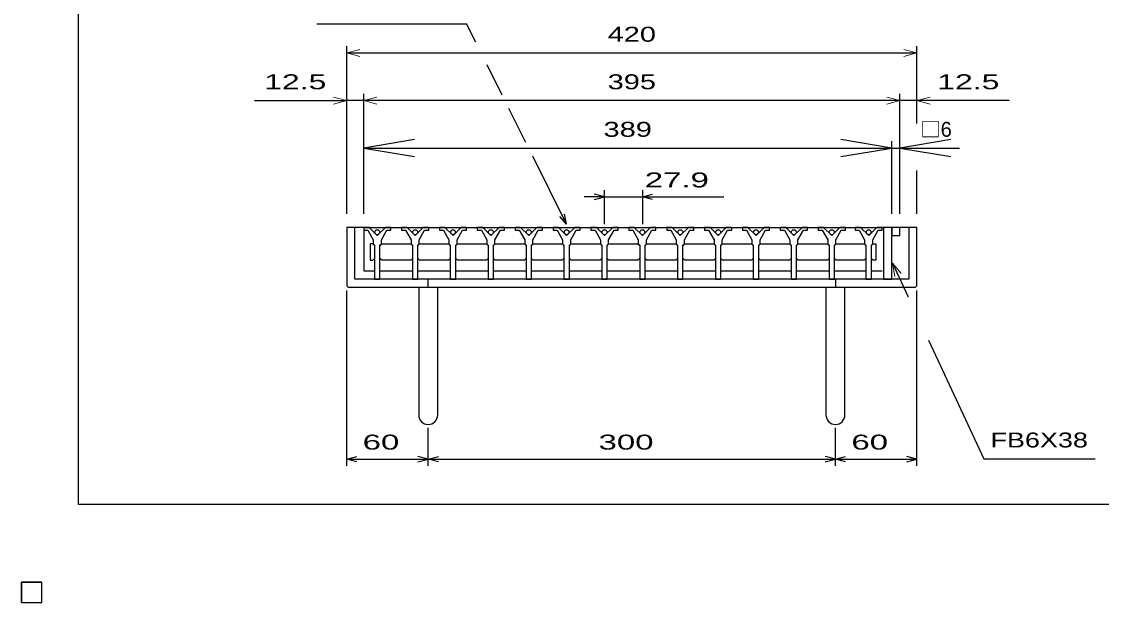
# Model space of a CAD drawing. Units: millimetres, scale not verified. Extents: x -910 to 862, y -642 to 530.
# Drawn here: x -910 to -115, y -642 to -215 of the extents above; entities that cross this region are included whole.
import ezdxf
from ezdxf.enums import TextEntityAlignment as Align

# ---------------------------------------------------------------- set-up
doc = ezdxf.new("R2010")
doc.units = ezdxf.units.MM
doc.header["$LTSCALE"] = 5
for name, color, linetype, lineweight in [('0_2', 150, 'Continuous', 25), ('16', 3, 'Continuous', 25), ('17', 3, 'Continuous', 25), ('19', 6, 'Continuous', 25), ('22', 4, 'Continuous', 25)]:
    doc.layers.add(name, color=color, linetype=linetype, lineweight=lineweight)
doc.styles.add('ベクトル', font='')
doc.styles.get('ベクトル').set_extended_font_data('ベクトル')

# ---------------------------------------------------------------- blocks, each defined once
blk = doc.blocks.new('open_arrow')
at = {"color": 0, "linetype": 'Continuous', "lineweight": -2}
blk.add_lwpolyline([(7.5, 1.25), (0, 0), (7.5, -1.25)], dxfattribs=at)

msp = doc.modelspace()

# ---------------------------------------------------------------- linework, layer by layer
at = {"layer": '0_2'}
for p, q in [((-868, -570.5), (-868, 529.5)), ((862, -570.5), (-868, -570.5))]:
    msp.add_line(p, q, dxfattribs=at)
at = {"layer": '16'}
for p, q in [((-658, -366.519), (-658, -368.519)), ((-654, -366.519), (-658, -366.519)), ((-658, -366.519), (-276, -366.519)), ((-658, -366.519), (-658, -398.519)), ((-658, -368.519), (-655, -368.519)), ((-655, -368.519), (-651, -375.519)), ((-648, -372.519), (-654, -366.519)), ((-642, -366.519), (-648, -372.519)), ((-645, -375.519), (-641, -368.519)), ((-638, -366.519), (-642, -366.519)), ((-641, -368.519), (-638, -368.519)), ((-638, -368.519), (-638, -366.519)), ((-630.1, -366.519), (-630.1, -368.519)), ((-626.1, -366.519), (-630.1, -366.519)), ((-630.1, -368.519), (-627.1, -368.519)), ((-627.1, -368.519), (-623.1, -375.519)), ((-620.1, -372.519), (-626.1, -366.519)), ((-614.1, -366.519), (-620.1, -372.519)), ((-617.1, -375.519), (-613.1, -368.519)), ((-610.1, -366.519), (-614.1, -366.519)), ((-613.1, -368.519), (-610.1, -368.519)), ((-610.1, -368.519), (-610.1, -366.519)), ((-602.2, -366.519), (-602.2, -368.519)), ((-598.2, -366.519), (-602.2, -366.519)), ((-602.2, -368.519), (-599.2, -368.519)), ((-599.2, -368.519), (-595.2, -375.519)), ((-592.2, -372.519), (-598.2, -366.519)), ((-586.2, -366.519), (-592.2, -372.519)), ((-589.2, -375.519), (-585.2, -368.519)), ((-582.2, -366.519), (-586.2, -366.519)), ((-585.2, -368.519), (-582.2, -368.519)), ((-582.2, -368.519), (-582.2, -366.519)), ((-574.3, -366.519), (-574.3, -368.519)), ((-570.3, -366.519), (-574.3, -366.519)), ((-574.3, -368.519), (-571.3, -368.519)), ((-571.3, -368.519), (-567.3, -375.519)), ((-564.3, -372.519), (-570.3, -366.519)), ((-558.3, -366.519), (-564.3, -372.519)), ((-561.3, -375.519), (-557.3, -368.519)), ((-554.3, -366.519), (-558.3, -366.519)), ((-557.3, -368.519), (-554.3, -368.519)), ((-554.3, -368.519), (-554.3, -366.519)), ((-546.4, -366.519), (-546.4, -368.519)), ((-542.4, -366.519), (-546.4, -366.519)), ((-546.4, -368.519), (-543.4, -368.519)), ((-543.4, -368.519), (-539.4, -375.519)), ((-536.4, -372.519), (-542.4, -366.519)), ((-530.4, -366.519), (-536.4, -372.519)), ((-533.4, -375.519), (-529.4, -368.519)), ((-526.4, -366.519), (-530.4, -366.519)), ((-529.4, -368.519), (-526.4, -368.519)), ((-526.4, -368.519), (-526.4, -366.519)), ((-518.5, -366.519), (-518.5, -368.519)), ((-514.5, -366.519), (-518.5, -366.519)), ((-518.5, -368.519), (-515.5, -368.519)), ((-515.5, -368.519), (-511.5, -375.519)), ((-508.5, -372.519), (-514.5, -366.519)), ((-502.5, -366.519), (-508.5, -372.519)), ((-505.5, -375.519), (-501.5, -368.519)), ((-498.5, -366.519), (-502.5, -366.519)), ((-501.5, -368.519), (-498.5, -368.519)), ((-498.5, -368.519), (-498.5, -366.519)), ((-490.6, -366.519), (-490.6, -368.519)), ((-486.6, -366.519), (-490.6, -366.519)), ((-490.6, -368.519), (-487.6, -368.519)), ((-487.6, -368.519), (-483.6, -375.519)), ((-480.6, -372.519), (-486.6, -366.519)), ((-474.6, -366.519), (-480.6, -372.519)), ((-477.6, -375.519), (-473.6, -368.519)), ((-470.6, -366.519), (-474.6, -366.519)), ((-473.6, -368.519), (-470.6, -368.519)), ((-470.6, -368.519), (-470.6, -366.519)), ((-462.7, -366.519), (-462.7, -368.519)), ((-458.7, -366.519), (-462.7, -366.519)), ((-462.7, -368.519), (-459.7, -368.519)), ((-459.7, -368.519), (-455.7, -375.519)), ((-452.7, -372.519), (-458.7, -366.519)), ((-446.7, -366.519), (-452.7, -372.519)), ((-449.7, -375.519), (-445.7, -368.519)), ((-442.7, -366.519), (-446.7, -366.519)), ((-445.7, -368.519), (-442.7, -368.519)), ((-442.7, -368.519), (-442.7, -366.519)), ((-434.8, -366.519), (-434.8, -368.519)), ((-430.8, -366.519), (-434.8, -366.519)), ((-434.8, -368.519), (-431.8, -368.519)), ((-431.8, -368.519), (-427.8, -375.519)), ((-424.8, -372.519), (-430.8, -366.519)), ((-418.8, -366.519), (-424.8, -372.519)), ((-421.8, -375.519), (-417.8, -368.519)), ((-414.8, -366.519), (-418.8, -366.519)), ((-417.8, -368.519), (-414.8, -368.519)), ((-414.8, -368.519), (-414.8, -366.519)), ((-406.9, -366.519), (-406.9, -368.519)), ((-402.9, -366.519), (-406.9, -366.519)), ((-406.9, -368.519), (-403.9, -368.519)), ((-403.9, -368.519), (-399.9, -375.519)), ((-396.9, -372.519), (-402.9, -366.519)), ((-390.9, -366.519), (-396.9, -372.519)), ((-393.9, -375.519), (-389.9, -368.519)), ((-386.9, -366.519), (-390.9, -366.519)), ((-389.9, -368.519), (-386.9, -368.519)), ((-386.9, -368.519), (-386.9, -366.519)), ((-379, -366.519), (-379, -368.519)), ((-375, -366.519), (-379, -366.519)), ((-379, -368.519), (-376, -368.519)), ((-376, -368.519), (-372, -375.519)), ((-369, -372.519), (-375, -366.519)), ((-363, -366.519), (-369, -372.519)), ((-366, -375.519), (-362, -368.519)), ((-359, -366.519), (-363, -366.519)), ((-362, -368.519), (-359, -368.519)), ((-359, -368.519), (-359, -366.519)), ((-351.1, -366.519), (-351.1, -368.519)), ((-347.1, -366.519), (-351.1, -366.519)), ((-351.1, -368.519), (-348.1, -368.519)), ((-348.1, -368.519), (-344.1, -375.519)), ((-341.1, -372.519), (-347.1, -366.519)), ((-335.1, -366.519), (-341.1, -372.519)), ((-338.1, -375.519), (-334.1, -368.519)), ((-331.1, -366.519), (-335.1, -366.519)), ((-334.1, -368.519), (-331.1, -368.519)), ((-331.1, -368.519), (-331.1, -366.519)), ((-323.2, -366.519), (-323.2, -368.519)), ((-319.2, -366.519), (-323.2, -366.519)), ((-323.2, -368.519), (-320.2, -368.519)), ((-320.2, -368.519), (-316.2, -375.519)), ((-313.2, -372.519), (-319.2, -366.519)), ((-307.2, -366.519), (-313.2, -372.519)), ((-310.2, -375.519), (-306.2, -368.519)), ((-303.2, -366.519), (-307.2, -366.519)), ((-306.2, -368.519), (-303.2, -368.519)), ((-303.2, -368.519), (-303.2, -366.519)), ((-296, -366.519), (-296, -368.519)), ((-292, -366.519), (-296, -366.519)), ((-296, -368.519), (-293, -368.519)), ((-293, -368.519), (-289, -375.519)), ((-286, -372.519), (-292, -366.519)), ((-280, -366.519), (-286, -372.519)), ((-283, -375.519), (-279, -368.519)), ((-276, -366.519), (-280, -366.519)), ((-279, -368.519), (-276, -368.519)), ((-276, -368.519), (-276, -366.519)), ((-651.25, -378.519), (-653.25, -378.519)), ((-653.25, -378.519), (-653.25, -390.519)), ((-650.25, -379.519), (-651.25, -378.519)), ((-651, -375.519), (-651, -378.519)), ((-651, -378.519), (-650, -379.519)), ((-650, -379.519), (-650, -404.519)), ((-646, -379.519), (-645, -378.519)), ((-646, -404.519), (-646, -379.519)), ((-645.75, -379.519), (-644.75, -378.519)), ((-645, -378.519), (-645, -375.519)), ((-644.75, -378.519), (-623.35, -378.519)), ((-623.35, -378.519), (-622.35, -379.519)), ((-623.1, -375.519), (-623.1, -378.519)), ((-623.1, -378.519), (-622.1, -379.519)), ((-622.1, -379.519), (-622.1, -404.519)), ((-618.1, -379.519), (-617.1, -378.519)), ((-618.1, -404.519), (-618.1, -379.519)), ((-617.85, -379.519), (-616.85, -378.519)), ((-617.1, -378.519), (-617.1, -375.519)), ((-616.85, -378.519), (-595.45, -378.519)), ((-595.45, -378.519), (-594.45, -379.519)), ((-595.2, -375.519), (-595.2, -378.519)), ((-595.2, -378.519), (-594.2, -379.519)), ((-594.2, -379.519), (-594.2, -404.519)), ((-590.2, -379.519), (-589.2, -378.519)), ((-590.2, -404.519), (-590.2, -379.519)), ((-589.95, -379.519), (-588.95, -378.519)), ((-589.2, -378.519), (-589.2, -375.519)), ((-588.95, -378.519), (-567.55, -378.519)), ((-567.55, -378.519), (-566.55, -379.519)), ((-567.3, -375.519), (-567.3, -378.519)), ((-567.3, -378.519), (-566.3, -379.519)), ((-566.3, -379.519), (-566.3, -404.519)), ((-562.3, -379.519), (-561.3, -378.519)), ((-562.3, -404.519), (-562.3, -379.519)), ((-562.05, -379.519), (-561.05, -378.519)), ((-561.3, -378.519), (-561.3, -375.519)), ((-561.05, -378.519), (-539.65, -378.519)), ((-539.65, -378.519), (-538.65, -379.519)), ((-539.4, -375.519), (-539.4, -378.519)), ((-539.4, -378.519), (-538.4, -379.519)), ((-538.4, -379.519), (-538.4, -404.519)), ((-534.4, -379.519), (-533.4, -378.519)), ((-534.4, -404.519), (-534.4, -379.519)), ((-534.15, -379.519), (-533.15, -378.519)), ((-533.4, -378.519), (-533.4, -375.519)), ((-533.15, -378.519), (-511.75, -378.519)), ((-511.75, -378.519), (-510.75, -379.519)), ((-511.5, -375.519), (-511.5, -378.519)), ((-511.5, -378.519), (-510.5, -379.519)), ((-510.5, -379.519), (-510.5, -404.519)), ((-506.5, -379.519), (-505.5, -378.519)), ((-506.5, -404.519), (-506.5, -379.519)), ((-506.25, -379.519), (-505.25, -378.519)), ((-505.5, -378.519), (-505.5, -375.519)), ((-505.25, -378.519), (-483.85, -378.519)), ((-483.85, -378.519), (-482.85, -379.519)), ((-483.6, -375.519), (-483.6, -378.519)), ((-483.6, -378.519), (-482.6, -379.519)), ((-482.6, -379.519), (-482.6, -404.519)), ((-478.6, -379.519), (-477.6, -378.519)), ((-478.6, -404.519), (-478.6, -379.519)), ((-478.35, -379.519), (-477.35, -378.519)), ((-477.6, -378.519), (-477.6, -375.519)), ((-477.35, -378.519), (-455.95, -378.519)), ((-455.95, -378.519), (-454.95, -379.519)), ((-455.7, -375.519), (-455.7, -378.519)), ((-455.7, -378.519), (-454.7, -379.519)), ((-454.7, -379.519), (-454.7, -404.519)), ((-450.7, -379.519), (-449.7, -378.519)), ((-450.7, -404.519), (-450.7, -379.519)), ((-450.45, -379.519), (-449.45, -378.519)), ((-449.7, -378.519), (-449.7, -375.519)), ((-449.45, -378.519), (-428.05, -378.519)), ((-428.05, -378.519), (-427.05, -379.519)), ((-427.8, -375.519), (-427.8, -378.519)), ((-427.8, -378.519), (-426.8, -379.519)), ((-426.8, -379.519), (-426.8, -404.519)), ((-422.8, -379.519), (-421.8, -378.519)), ((-422.8, -404.519), (-422.8, -379.519)), ((-422.55, -379.519), (-421.55, -378.519)), ((-421.8, -378.519), (-421.8, -375.519)), ((-421.55, -378.519), (-400.15, -378.519)), ((-400.15, -378.519), (-399.15, -379.519)), ((-399.9, -375.519), (-399.9, -378.519)), ((-399.9, -378.519), (-398.9, -379.519)), ((-398.9, -379.519), (-398.9, -404.519)), ((-394.9, -379.519), (-393.9, -378.519)), ((-394.9, -404.519), (-394.9, -379.519)), ((-394.65, -379.519), (-393.65, -378.519)), ((-393.9, -378.519), (-393.9, -375.519)), ((-393.65, -378.519), (-372.25, -378.519)), ((-372.25, -378.519), (-371.25, -379.519)), ((-372, -375.519), (-372, -378.519)), ((-372, -378.519), (-371, -379.519)), ((-371, -379.519), (-371, -404.519)), ((-367, -379.519), (-366, -378.519)), ((-367, -404.519), (-367, -379.519)), ((-366.75, -379.519), (-365.75, -378.519)), ((-366, -378.519), (-366, -375.519)), ((-365.75, -378.519), (-344.35, -378.519)), ((-344.35, -378.519), (-343.35, -379.519)), ((-344.1, -375.519), (-344.1, -378.519)), ((-344.1, -378.519), (-343.1, -379.519)), ((-343.1, -379.519), (-343.1, -404.519)), ((-339.1, -379.519), (-338.1, -378.519)), ((-339.1, -404.519), (-339.1, -379.519)), ((-338.85, -379.519), (-337.85, -378.519)), ((-338.1, -378.519), (-338.1, -375.519)), ((-337.85, -378.519), (-316.45, -378.519)), ((-316.45, -378.519), (-315.45, -379.519)), ((-316.2, -375.519), (-316.2, -378.519)), ((-316.2, -378.519), (-315.2, -379.519)), ((-315.2, -379.519), (-315.2, -404.519)), ((-311.2, -379.519), (-310.2, -378.519)), ((-311.2, -404.519), (-311.2, -379.519)), ((-310.95, -379.519), (-309.95, -378.519)), ((-310.2, -378.519), (-310.2, -375.519)), ((-309.95, -378.519), (-289.25, -378.519)), ((-289.25, -378.519), (-288.25, -379.519)), ((-289, -375.519), (-289, -378.519)), ((-289, -378.519), (-288, -379.519)), ((-288, -379.519), (-288, -404.519)), ((-284, -379.519), (-283, -378.519)), ((-284, -404.519), (-284, -379.519)), ((-283.75, -379.519), (-282.75, -378.519)), ((-283, -378.519), (-283, -375.519)), ((-282.75, -378.519), (-280.75, -378.519)), ((-280.75, -378.519), (-280.75, -390.519)), ((-651.25, -390.519), (-650.25, -389.519)), ((-644.75, -390.519), (-645.75, -389.519)), ((-622.35, -389.519), (-623.35, -390.519)), ((-616.85, -390.519), (-617.85, -389.519)), ((-594.45, -389.519), (-595.45, -390.519)), ((-588.95, -390.519), (-589.95, -389.519)), ((-566.55, -389.519), (-567.55, -390.519)), ((-561.05, -390.519), (-562.05, -389.519)), ((-538.65, -389.519), (-539.65, -390.519)), ((-533.15, -390.519), (-534.15, -389.519)), ((-510.75, -389.519), (-511.75, -390.519)), ((-505.25, -390.519), (-506.25, -389.519)), ((-482.85, -389.519), (-483.85, -390.519)), ((-477.35, -390.519), (-478.35, -389.519)), ((-454.95, -389.519), (-455.95, -390.519)), ((-449.45, -390.519), (-450.45, -389.519)), ((-427.05, -389.519), (-428.05, -390.519)), ((-421.55, -390.519), (-422.55, -389.519)), ((-399.15, -389.519), (-400.15, -390.519)), ((-393.65, -390.519), (-394.65, -389.519)), ((-371.25, -389.519), (-372.25, -390.519)), ((-365.75, -390.519), (-366.75, -389.519)), ((-343.35, -389.519), (-344.35, -390.519)), ((-337.85, -390.519), (-338.85, -389.519)), ((-315.45, -389.519), (-316.45, -390.519)), ((-309.95, -390.519), (-310.95, -389.519)), ((-288.25, -389.519), (-289.25, -390.519)), ((-282.75, -390.519), (-283.75, -389.519)), ((-653.25, -390.519), (-651.25, -390.519)), ((-623.35, -390.519), (-644.75, -390.519)), ((-595.45, -390.519), (-616.85, -390.519)), ((-567.55, -390.519), (-588.95, -390.519)), ((-539.65, -390.519), (-561.05, -390.519)), ((-511.75, -390.519), (-533.15, -390.519)), ((-483.85, -390.519), (-505.25, -390.519)), ((-455.95, -390.519), (-477.35, -390.519)), ((-428.05, -390.519), (-449.45, -390.519)), ((-400.15, -390.519), (-421.55, -390.519)), ((-372.25, -390.519), (-393.65, -390.519)), ((-344.35, -390.519), (-365.75, -390.519)), ((-316.45, -390.519), (-337.85, -390.519)), ((-289.25, -390.519), (-309.95, -390.519)), ((-280.75, -390.519), (-282.75, -390.519)), ((-658, -398.519), (-650.25, -398.519)), ((-650, -404.519), (-646, -404.519)), ((-645.75, -398.519), (-622.35, -398.519)), ((-622.1, -404.519), (-618.1, -404.519)), ((-617.85, -398.519), (-594.45, -398.519)), ((-594.2, -404.519), (-590.2, -404.519)), ((-589.95, -398.519), (-566.55, -398.519)), ((-566.3, -404.519), (-562.3, -404.519)), ((-562.05, -398.519), (-538.65, -398.519)), ((-538.4, -404.519), (-534.4, -404.519)), ((-534.15, -398.519), (-510.75, -398.519)), ((-510.5, -404.519), (-506.5, -404.519)), ((-506.25, -398.519), (-482.85, -398.519)), ((-482.6, -404.519), (-478.6, -404.519)), ((-478.35, -398.519), (-454.95, -398.519)), ((-454.7, -404.519), (-450.7, -404.519)), ((-450.45, -398.519), (-427.05, -398.519)), ((-426.8, -404.519), (-422.8, -404.519)), ((-422.55, -398.519), (-399.15, -398.519)), ((-398.9, -404.519), (-394.9, -404.519)), ((-394.65, -398.519), (-371.25, -398.519)), ((-371, -404.519), (-367, -404.519)), ((-366.75, -398.519), (-343.35, -398.519)), ((-343.1, -404.519), (-339.1, -404.519)), ((-338.85, -398.519), (-315.45, -398.519)), ((-315.2, -404.519), (-311.2, -404.519)), ((-310.95, -398.519), (-288.25, -398.519)), ((-288, -404.519), (-284, -404.519)), ((-283.75, -398.519), (-276, -398.519)), ((-910, -627.5), (-895, -627.5)), ((-910, -642.5), (-910, -627.5)), ((-910, -627.5), (-895, -627.5)), ((-910, -642.5), (-910, -627.5)), ((-910, -627.5), (-895, -627.5)), ((-910, -642.5), (-910, -627.5)), ((-910, -627.5), (-895, -627.5)), ((-910, -642.5), (-910, -627.5)), ((-910, -627.5), (-895, -627.5)), ((-910, -642.5), (-910, -627.5)), ((-895, -642.5), (-895, -627.5)), ((-895, -642.5), (-895, -627.5)), ((-895, -642.5), (-895, -627.5)), ((-895, -642.5), (-895, -627.5)), ((-895, -642.5), (-895, -627.5)), ((-910, -642.5), (-895, -642.5)), ((-910, -642.5), (-895, -642.5)), ((-910, -642.5), (-895, -642.5)), ((-910, -642.5), (-895, -642.5)), ((-910, -642.5), (-895, -642.5))]:
    msp.add_line(p, q, dxfattribs=at)
for centre in [(-648, -370.019), (-620.1, -370.019), (-592.2, -370.019), (-564.3, -370.019), (-536.4, -370.019), (-508.5, -370.019), (-480.6, -370.019), (-452.7, -370.019), (-424.8, -370.019), (-396.9, -370.019), (-369, -370.019), (-341.1, -370.019), (-313.2, -370.019), (-286, -370.019)]:
    msp.add_circle(centre, 1.8, dxfattribs=at)
at = {"layer": '17'}
for p, q in [((-275, -366.519), (-275, -404.519)), ((-269, -366.519), (-275, -366.519)), ((-269, -404.519), (-269, -366.519)), ((-269, -366.519), (-269, -372.519)), ((-263, -366.519), (-269, -366.519)), ((-269, -372.519), (-263, -372.519)), ((-263, -372.519), (-263, -366.519)), ((-275, -404.519), (-269, -404.519))]:
    msp.add_line(p, q, dxfattribs=at)
at = {"layer": '19'}
for p, q in [((-658, -366.519), (-670.5, -366.519)), ((-670.5, -366.519), (-670.5, -409.519)), ((-664.5, -404.519), (-664.5, -366.519)), ((-275, -366.519), (-276, -366.519)), ((-250.5, -366.519), (-263, -366.519)), ((-256.5, -366.519), (-256.5, -404.519)), ((-250.5, -409.519), (-250.5, -366.519)), ((-256.5, -404.519), (-664.5, -404.519)), ((-610.5, -410.519), (-610.5, -404.519)), ((-310.5, -404.519), (-310.5, -410.519)), ((-670.5, -409.519), (-669.5, -410.519)), ((-669.5, -410.519), (-251.5, -410.519)), ((-617.5, -410.519), (-617.5, -504.519)), ((-603.5, -504.519), (-603.5, -410.519)), ((-317.5, -410.519), (-317.5, -504.519)), ((-303.5, -504.519), (-303.5, -410.519)), ((-251.5, -410.519), (-250.5, -409.519))]:
    msp.add_line(p, q, dxfattribs=at)
for centre in [(-610.5, -504.519), (-310.5, -504.519)]:
    msp.add_arc(centre, 7, 180, 0, dxfattribs=at)
at = {"layer": '22'}
for p, q in [((-692.578, -216.57), (-582.225, -216.57)), ((-575.496, -230.028), (-582.225, -216.57)), ((-670.5, -346.519), (-670.5, -233.065)), ((-670.5, -238.065), (-250.5, -238.065)), ((-250.5, -289.946), (-250.5, -233.065)), ((-556, -269.019), (-567.074, -246.871)), ((-670.5, -356.519), (-670.5, -268.065)), ((-658, -346.519), (-658, -268.065)), ((-263, -346.519), (-263, -268.065)), ((-250.5, -289.946), (-250.5, -268.065)), ((-738.5, -273.065), (-670.5, -273.065)), ((-658, -273.065), (-670.5, -273.065)), ((-263, -273.065), (-658, -273.065)), ((-250.5, -273.065), (-263, -273.065)), ((-182.5, -273.065), (-250.5, -273.065)), ((-538.5, -304.019), (-551, -279.019)), ((-658, -356.519), (-658, -303.065)), ((-658, -308.065), (-269, -308.065)), ((-269, -356.519), (-269, -303.065)), ((-269, -356.519), (-269, -303.065)), ((-269, -308.065), (-219, -308.065)), ((-263, -356.519), (-263, -303.065)), ((-508.5, -364.019), (-533.5, -314.019)), ((-250.5, -356.519), (-250.5, -324.549)), ((-480.6, -344.019), (-488.1, -342.019)), ((-480.6, -364.019), (-480.6, -339.019)), ((-452.7, -339.019), (-452.7, -364.019)), ((-452.7, -344.019), (-445.2, -342.019)), ((-480.6, -344.019), (-495.6, -344.019)), ((-488.1, -346.019), (-480.6, -344.019)), ((-480.6, -344.019), (-452.7, -344.019)), ((-445.2, -346.019), (-452.7, -344.019)), ((-452.7, -344.019), (-392.7, -344.019)), ((-508.5, -364.019), (-510, -356.719)), ((-508.5, -364.019), (-513.5, -358.519)), ((-268.41, -392.797), (-256.835, -417.619)), ((-670.5, -542.019), (-670.5, -413.019)), ((-250.5, -542.019), (-250.5, -413.019)), ((-242.006, -449.42), (-201.28, -536.756)), ((-610.5, -542.019), (-610.5, -514.019)), ((-310.5, -542.019), (-310.5, -514.019)), ((-670.5, -537.019), (-663, -535.019)), ((-663, -539.019), (-670.5, -537.019)), ((-670.5, -537.019), (-610.5, -537.019)), ((-610.5, -537.019), (-618, -535.019)), ((-618, -539.019), (-610.5, -537.019)), ((-610.5, -537.019), (-603, -535.019)), ((-603, -539.019), (-610.5, -537.019)), ((-610.5, -537.019), (-310.5, -537.019)), ((-310.5, -537.019), (-318, -535.019)), ((-318, -539.019), (-310.5, -537.019)), ((-310.5, -537.019), (-303, -535.019)), ((-303, -539.019), (-310.5, -537.019)), ((-310.5, -537.019), (-250.5, -537.019)), ((-250.5, -537.019), (-258, -535.019)), ((-258, -539.019), (-250.5, -537.019)), ((-201.28, -536.756), (-119.28, -536.756)), ((-895, -627.5), (-910, -627.5)), ((-910, -627.5), (-910, -642.5)), ((-895, -627.5), (-910, -627.5)), ((-910, -627.5), (-910, -642.5)), ((-895, -627.5), (-910, -627.5)), ((-910, -627.5), (-910, -642.5)), ((-895, -642.5), (-895, -627.5)), ((-895, -642.5), (-895, -627.5)), ((-895, -642.5), (-895, -627.5)), ((-910, -642.5), (-895, -642.5)), ((-910, -642.5), (-895, -642.5)), ((-910, -642.5), (-895, -642.5))]:
    msp.add_line(p, q, dxfattribs=at)
at = {"layer": '22', "lineweight": 13}
for p, q in [((-660.841, -235.477), (-670.5, -238.065)), ((-670.5, -238.065), (-660.841, -240.653)), ((-250.5, -238.065), (-260.159, -235.477)), ((-260.159, -240.653), (-250.5, -238.065)), ((-670.5, -273.065), (-680.159, -270.477)), ((-680.159, -275.653), (-670.5, -273.065)), ((-648.341, -270.477), (-658, -273.065)), ((-658, -273.065), (-648.341, -275.653)), ((-263, -273.065), (-272.659, -270.477)), ((-272.659, -275.653), (-263, -273.065)), ((-240.841, -270.477), (-250.5, -273.065)), ((-250.5, -273.065), (-240.841, -275.653)), ((-261.982, -400.457), (-268.41, -392.797)), ((-268.41, -392.797), (-266.673, -402.645))]:
    msp.add_line(p, q, dxfattribs=at)
at = {"layer": '22', "color": 2}
for p, q in [((-895, -627.5), (-910, -627.5)), ((-910, -627.5), (-910, -642.5)), ((-895, -627.5), (-910, -627.5)), ((-910, -627.5), (-910, -642.5)), ((-895, -627.5), (-910, -627.5)), ((-910, -627.5), (-910, -642.5)), ((-895, -642.5), (-895, -627.5)), ((-895, -642.5), (-895, -627.5)), ((-895, -642.5), (-895, -627.5)), ((-910, -642.5), (-895, -642.5)), ((-910, -642.5), (-895, -642.5)), ((-910, -642.5), (-895, -642.5))]:
    msp.add_line(p, q, dxfattribs=at)

# ---------------------------------------------------------------- block references
at = {"layer": '22', "xscale": 5, "yscale": 5}
for p in [(-658, -308.065), (-263, -308.065)]:
    msp.add_blockref('open_arrow', p, dxfattribs=at)
at = {"layer": '22', "xscale": 5, "yscale": 5, "rotation": 180}
msp.add_blockref('open_arrow', (-269, -308.065), dxfattribs=at)

# ---------------------------------------------------------------- texts
at = {"layer": '22', "color": 2, "style": 'ベクトル', "width": 1.45}
for s, p in [('420', (-460.5, -233.065)), ('395', (-460.5, -268.065))]:
    msp.add_text(s, height=11, dxfattribs=at).set_placement(p, align=Align.BOTTOM_CENTER)
at = {"layer": '22', "color": 2, "style": 'ベクトル', "width": 1.6}
msp.add_text('12.5', height=11, dxfattribs=at).set_placement((-685.5, -268.065), align=Align.BOTTOM_RIGHT)
at = {"layer": '22', "color": 2, "style": 'ベクトル'}
for s, width, p in [('12.5', 1.6, (-235.5, -268.065)), ('FB6X38', 1.35, (-196.28, -531.756))]:
    msp.add_text(s, height=11, dxfattribs=dict(at, width=width)).set_placement(p, align=Align.BOTTOM_LEFT)
at = {"layer": '22', "style": 'ベクトル', "width": 1.45}
msp.add_text('389', height=11, dxfattribs=at).set_placement((-463.5, -303.065), align=Align.BOTTOM_CENTER)
at = {"layer": '22', "style": 'ベクトル'}
msp.add_text('□6', height=11, dxfattribs=at).set_placement((-248, -303.065), align=Align.BOTTOM_LEFT)
at = {"layer": '22', "color": 2, "style": 'ベクトル', "width": 1.65}
for s, p in [(' 27.9 ', (-457.7, -331.519)), (' 60 ', (-665.5, -524.519)), (' 300 ', (-491.75, -524.519)), (' 60 ', (-305.5, -524.519))]:
    msp.add_text(s, height=11, dxfattribs=at).set_placement(p, align=Align.MIDDLE_LEFT)

doc.saveas('drawing.dxf')
